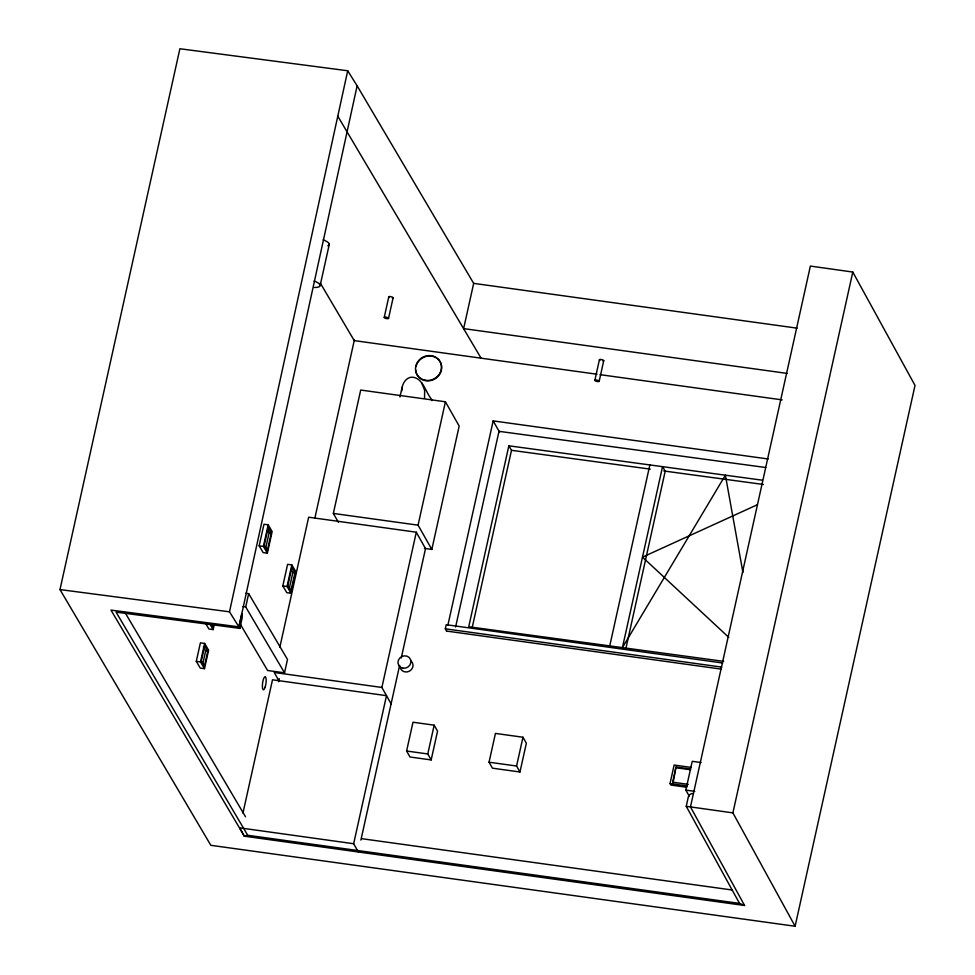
<?xml version="1.0" encoding="UTF-8"?>
<svg xmlns="http://www.w3.org/2000/svg" width="975" height="975" viewBox="0 0 975 975"><rect width="100%" height="100%" fill="white"/><g stroke="black" fill="none" stroke-linecap="round" stroke-linejoin="round"><path stroke-width="1.46" d="M401.737 391.048C401.785 385.381 404.491 378.873 410.426 377.313C422.065 375.997 425.173 390.938 430.609 398.032A12.139 11.164 -30.5 0 1 431.937 400.615M424.576 398.141L424.612 390.158L421.639 382.834M239.862 628.375L229.491 611.812L347.709 70.761L179.887 48.75L59.987 589.582L210.832 845.313L795.112 926.25L915.013 385.418L852.796 272.049L810.371 266.077L690.471 806.91L744.583 905.495L244.359 836.197L110.979 610.094L238.924 626.864L241.885 613.507A4.412 1.194 -82.5 0 1 241.91 619.125L239.862 628.375L116.086 612.142L247.711 835.283L739.525 903.411L744.583 905.495M238.924 626.864L357.13 85.812L347.709 70.761M196.292 661.355L200.399 642.842L204.628 643.415L208.601 650.154L204.494 668.667L200.265 668.094L196.292 661.355L200.521 661.928L204.494 668.667M200.521 661.928L204.628 643.415M202.617 664.572L205.676 650.8L203.348 646.876M207.785 651.093L204.433 666.23L201.337 660.989L204.689 645.852L207.785 651.093L205.676 650.8M213.708 624.414L213.086 627.169L211.551 624.536M205.615 623.403L208.93 629.021L213.159 629.594L214.427 623.903M240.216 624.049L267.613 670.507L284.529 672.811L245.712 606.986L248.674 593.629L245.858 593.239M259.167 545.854L263.957 524.258L268.186 524.83L272.159 531.57L267.382 553.166L263.152 552.593L259.167 545.854L263.396 546.427L267.382 553.166M320.178 285.407L329.294 244.274M263.396 546.427L268.186 524.83M265.578 548.693L269.173 532.496L267.625 529.876M271.282 532.789L267.369 550.448L264.274 545.208L268.186 527.548L271.282 532.789L269.173 532.496M282.811 585.926L287.601 564.342L291.83 564.915L295.803 571.655L291.013 593.251L286.796 592.666L282.811 585.926L287.04 586.499L291.013 593.251M287.04 586.499L291.83 564.915M289.222 588.778L292.817 572.581L291.269 569.961M294.925 572.861L291.013 590.533L287.918 585.293L291.83 567.621L294.925 572.861L292.817 572.581M242.958 813.04L272.5 679.794L386.49 695.662L353.657 843.728L358.264 851.931M279.813 647.327L308.661 517.213L416.301 532.204L425.514 548.608L401.249 658.027M278.606 681.671L279.277 678.697M314.84 518.237L354.376 339.934M284.529 672.811L287.491 659.441L248.674 593.629M338.423 522.368L333.352 513.435L360.701 390.049L445.417 401.785L459.176 426.051L431.827 549.425L424.393 548.401M384.223 317.423L388.781 296.863M388.538 318.386A2.206 0.658 12.5 0 0 385.442 317.107A2.206 0.658 12.5 0 0 385.174 318.216A2.206 0.658 12.5 0 0 388.538 318.386L393.096 297.826M399.957 396.983L402.151 387.112M391.097 703.865L381.883 687.46L416.301 532.204M431.827 549.425L418.068 525.159L445.417 401.785M357.13 85.812L473.667 283.372L463.637 328.612L787.105 373.401M360.896 840.084L399.616 665.425M406.599 751.018L412.986 722.231L434.168 725.168L437.556 731.14L431.169 759.927L409.987 756.99L406.599 751.018L427.781 753.955L431.169 759.927M446.806 631.459L445.307 628.814L446.221 624.707L722.694 663M447.891 625.133L493.167 420.895L768.142 458.981M455.605 627.01L498.993 431.328L765.741 467.525M427.781 753.955L434.168 725.168M762.255 480.188L508.852 445.807L468.731 626.767L723.645 661.355M472.363 626.815L511.497 450.304L508.852 445.807M489.048 762.206L495.434 733.419L522.966 737.234L526.354 743.206L519.967 771.993L492.436 768.178L489.048 762.206L516.579 766.021L519.967 771.993M594.86 380.323L599.418 359.751M599.174 381.286A2.206 0.658 12.5 0 0 596.078 380.006A2.206 0.658 12.5 0 0 595.81 381.115A2.206 0.658 12.5 0 0 599.174 381.286L603.732 360.713M516.579 766.021L522.966 737.234M609.741 645.901L649.862 464.941M625.743 649.155L665.206 471.157L662.549 466.659L622.428 647.619L725.388 475.191L742.938 572.52M686.68 787.252L670.873 785.058L670.02 783.571L674.127 765.058L691.372 767.447M690.215 769.019L675.992 767.057L672.64 782.194L688.277 784.363M673.055 782.937L675.992 767.057M689.227 796.088L685.839 790.116L692.226 761.317L701.122 762.56M739.525 903.411L686.242 806.313L688.289 797.062A4.412 4.071 -28.8 0 1 693.444 793.54M795.112 926.25L732.895 812.882L852.796 272.049M757.429 504.709L642.488 557.139L728.752 637.345M244.359 836.197L247.711 835.283M59.987 589.582L229.491 611.812M511.497 450.304L650.264 469.133M663.841 470.974L763.401 484.477M242.885 606.608L245.712 606.986M473.667 283.372L797.136 328.161M597.005 374.229L354.23 340.604L320.3 283.103M600.015 374.656L782.182 399.884M333.352 513.435L418.068 525.159M445.307 628.814L721.78 667.119M446.574 631.057L721.549 669.155M381.883 687.46L274.243 672.47L279.203 681.306M676.418 767.8L690.641 769.775M670.02 783.571L687.265 785.96M685.839 790.116L694.736 791.347M361.822 838.695L732.481 890.041M353.657 843.728L239.667 827.848L244.274 836.062M686.242 806.313L732.895 812.882M337.679 116.001L481.077 358.178M209.844 623.976L213.159 629.594M125.007 612.483L245.554 816.843M493.167 420.895L499.529 432.096M323.2 239.862A12.139 3.632 12.5 0 1 327.795 245.834M314.084 280.995A12.139 3.632 12.5 0 1 314.401 287.479M389.305 297.448A2.206 0.658 12.5 0 1 389.525 296.546A2.206 0.658 12.5 0 1 392.572 297.229A2.206 0.658 12.5 0 1 392.352 298.131M410.914 660.879A6.618 6.106 -29.6 0 1 409.342 671.214A6.618 6.106 -29.6 0 1 400.067 666.534M599.942 360.348A2.206 0.658 12.5 0 1 600.161 359.446A2.206 0.658 12.5 0 1 603.208 360.116A2.206 0.658 12.5 0 1 602.989 361.03M437.422 358.605A13.248 12.2 -29.6 0 1 434.265 379.263A13.248 12.2 -29.6 0 1 415.716 369.903M415.996 366.649A13.248 12.2 -29.6 0 1 436.556 357.971M265.2 687.009A6.618 1.694 -82.3 0 0 265.261 676.699A6.618 1.694 -82.3 0 0 262.373 686.01A6.618 1.694 -82.3 0 0 265.2 687.009M403.077 668.216A6.618 6.106 -29.6 0 0 410.621 659.734A6.618 6.106 -29.6 0 0 399.616 658.21A6.618 6.106 -29.6 0 0 403.077 668.216M425.758 380.372A13.248 12.2 -29.6 0 0 440.858 363.383A13.248 12.2 -29.6 0 0 418.848 360.336A13.248 12.2 -29.6 0 0 425.758 380.372"/></g></svg>
